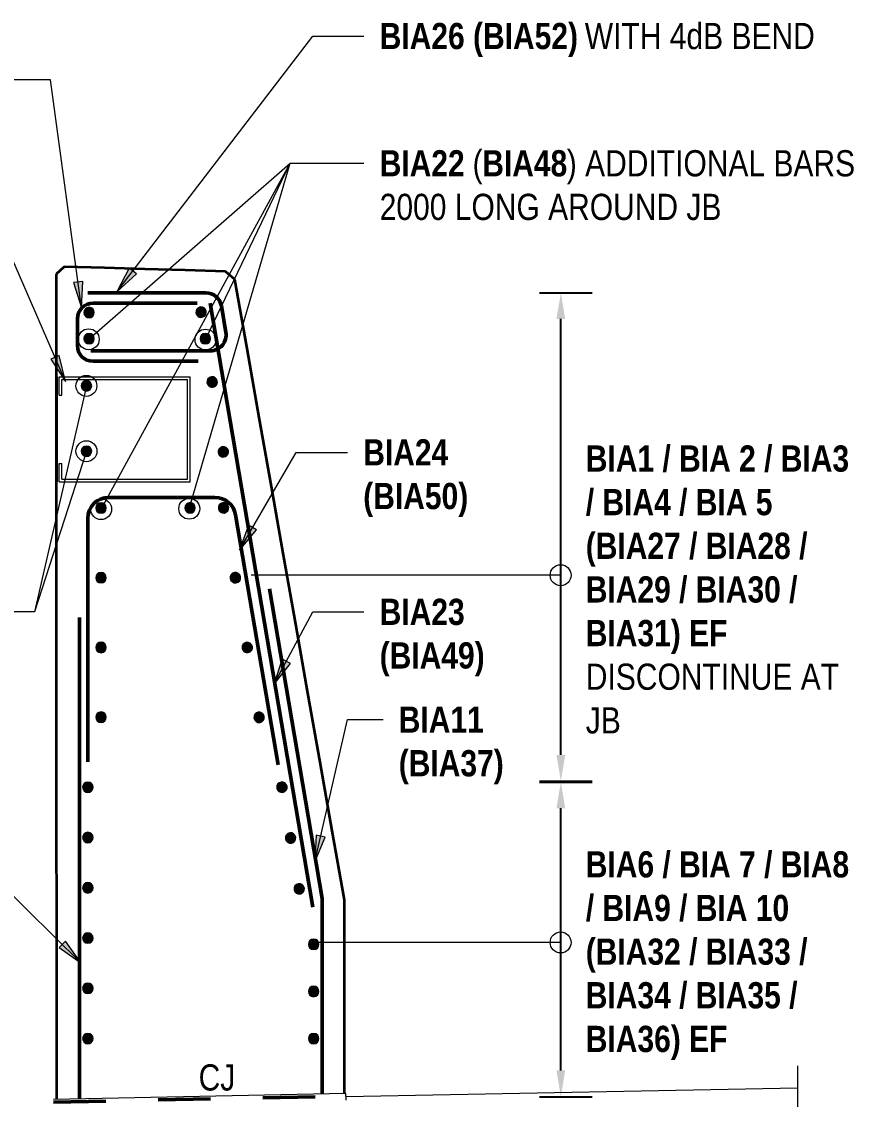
# Model space of a CAD drawing. Header units: metres. Extents: x -1213.9 to -1194, y 2.7 to 24.2.
# Drawn here: x -1206.2 to -1204.592, y 21.603 to 23.661 of the extents above; entities that cross this region are included whole.
import ezdxf

# ---------------------------------------------------------------- set-up
doc = ezdxf.new("R2010")
doc.units = ezdxf.units.M
doc.linetypes.add('JacobsDash', pattern=[0.0045, 0.003, -0.0015])
doc.layers.get('Defpoints').update_dxf_attribs({"color": 41})
for name, color, linetype, lineweight in [('A-ANNO-DIMS', 7, 'Continuous', 9), ('A-DETL', 7, 'Continuous', 13), ('A-DETL-GENF', 7, 'Continuous', 9), ('A-FLOR', 7, 'Continuous', 50), ('G-ANNO-TEXT', 7, 'Continuous', 9)]:
    doc.layers.add(name, color=color, linetype=linetype, lineweight=lineweight)
doc.styles.add('Arial Narrow', font='ARIALN.TTF', dxfattribs={"height": 0.05})
doc.styles.add('Arial Narrow_B', font='ARIALNB.TTF', dxfattribs={"height": 0.05})
doc.dimstyles.new('Dimension_Standard_T_REO_1', dxfattribs={"dimscale": 0.3048, "dimtxt": 0.051172, "dimasz": 0.164042, "dimexe": 0.19685, "dimexo": 0.0625, "dimgap": 0.065617, "dimtad": 1, "dimdec": 0, "dimlfac": 1000, "dimzin": 0, "dimdsep": 46, "dimtxsty": 'Arial Narrow', "dimsah": 1, "dimcen": 0.09, "dimaunit": 1, "dimadec": 4, "dimazin": 0, "dimtfac": 1, "dimtdec": 4, "dimtix": 1, "dimtmove": 0, "dimatfit": 3, "dimfxl": 0.19685, "dimfxlon": 1, "dimtvp": 1, "dimtolj": 1, "dimtzin": 0, "dimlwd": 25, "dimlwe": 25, "dimarcsym": 2})

# ---------------------------------------------------------------- blocks, each defined once
blk = doc.blocks.new('CS_DET_Rebar Tagging1 - Scale 20-7788397-DRG-2873185 - SECTION 2')
at = {"layer": 'A-DETL-GENF', "lineweight": 13}
blk.add_line((-1210.4615, 22.6039), (-1211.0525, 22.6039), dxfattribs=at)
blk.add_circle((-1210.4615, 22.6039), 0.02, dxfattribs=at)
blk = doc.blocks.new('CS_DET_Rebar Tagging1 - Scale 20-7787746-DRG-2873185 - SECTION 2')
at = {"layer": 'A-DETL-GENF', "lineweight": 13}
blk.add_line((-1210.4615, 21.9026), (-1210.9238, 21.9026), dxfattribs=at)
blk.add_circle((-1210.4615, 21.9026), 0.02, dxfattribs=at)
blk = doc.blocks.new('Repeating Detail - Reo Dot_Scale 20_Section-1695671-DRG-2873185 - SECTION 2')
at = {"layer": 'A-DETL-GENF'}
for points in [[(-1211.1489, 23.0963), (-1211.1463, 23.0964), (-1211.1438, 23.0972), (-1211.1416, 23.0985), (-1211.1397, 23.1005), (-1211.1385, 23.1027), (-1211.1379, 23.1052), (-1211.138, 23.1079), (-1211.1387, 23.1104), (-1211.1401, 23.1126), (-1211.142, 23.1144), (-1211.1443, 23.1156), (-1211.1468, 23.1162), (-1211.1494, 23.1162), (-1211.1519, 23.1154), (-1211.1542, 23.1141), (-1211.156, 23.1122), (-1211.1572, 23.1099), (-1211.1578, 23.1073), (-1211.1577, 23.1047), (-1211.157, 23.1022), (-1211.1556, 23.1), (-1211.1537, 23.0982), (-1211.1515, 23.097)], [(-1211.1278, 22.963), (-1211.1252, 22.9631), (-1211.1227, 22.9638), (-1211.1205, 22.9652), (-1211.1187, 22.9671), (-1211.1174, 22.9694), (-1211.1168, 22.9719), (-1211.1169, 22.9745), (-1211.1176, 22.977), (-1211.119, 22.9792), (-1211.1209, 22.981), (-1211.1232, 22.9823), (-1211.1257, 22.9829), (-1211.1283, 22.9828), (-1211.1308, 22.9821), (-1211.133, 22.9807), (-1211.1348, 22.9788), (-1211.1361, 22.9765), (-1211.1367, 22.974), (-1211.1366, 22.9714), (-1211.1359, 22.9689), (-1211.1345, 22.9667), (-1211.1326, 22.9649), (-1211.1303, 22.9636)], [(-1211.1067, 22.8297), (-1211.1041, 22.8297), (-1211.1016, 22.8305), (-1211.0993, 22.8318), (-1211.0975, 22.8337), (-1211.0963, 22.836), (-1211.0957, 22.8386), (-1211.0958, 22.8412), (-1211.0965, 22.8437), (-1211.0979, 22.8459), (-1211.0998, 22.8477), (-1211.102, 22.849), (-1211.1046, 22.8496), (-1211.1072, 22.8495), (-1211.1097, 22.8488), (-1211.1119, 22.8474), (-1211.1137, 22.8455), (-1211.115, 22.8432), (-1211.1156, 22.8407), (-1211.1155, 22.8381), (-1211.1148, 22.8355), (-1211.1134, 22.8333), (-1211.1115, 22.8315), (-1211.1092, 22.8303)]]:
    blk.add_hatch(color=256, dxfattribs=at).paths.add_polyline_path(points)
for centre, start, end in [((-1211.1479, 23.1063), 9, 189), ((-1211.1479, 23.1063), 189, 9), ((-1211.1268, 22.973), 9, 189), ((-1211.1268, 22.973), 189, 9), ((-1211.1056, 22.8396), 9, 189), ((-1211.1056, 22.8396), 189, 9)]:
    blk.add_arc(centre, 0.01, start, end, dxfattribs=at)
blk = doc.blocks.new('B_Det_Reinf_Bar Section_2D - Reo Dot_Scale 20_Section-1695671-DRG-2873185 - SECTION 2')
at = {"layer": 'A-DETL-GENF'}
blk.add_hatch(color=256, dxfattribs=at).paths.add_polyline_path([(-1211.3618, 23.0456), (-1211.3592, 23.046), (-1211.3568, 23.047), (-1211.3547, 23.0485), (-1211.3531, 23.0506), (-1211.3521, 23.053), (-1211.3518, 23.0556), (-1211.3521, 23.0582), (-1211.3531, 23.0606), (-1211.3547, 23.0627), (-1211.3568, 23.0643), (-1211.3592, 23.0653), (-1211.3618, 23.0656), (-1211.3644, 23.0653), (-1211.3668, 23.0643), (-1211.3688, 23.0627), (-1211.3704, 23.0606), (-1211.3714, 23.0582), (-1211.3718, 23.0556), (-1211.3714, 23.053), (-1211.3702, 23.0504), (-1211.3688, 23.0485), (-1211.3668, 23.047), (-1211.3644, 23.046)])
for start, end in [(0, 180), (180, 0)]:
    blk.add_arc((-1211.3618, 23.0556), 0.01, start, end, dxfattribs=at)
blk = doc.blocks.new('Repeating Detail - Reo Dot_Scale 20_Section-V10-DRG-2873185 - SECTION 2')
at = {"layer": 'A-DETL-GENF'}
for points in [[(-1211.339, 22.7223), (-1211.3364, 22.7227), (-1211.334, 22.7237), (-1211.3319, 22.7252), (-1211.3304, 22.7273), (-1211.3294, 22.7297), (-1211.329, 22.7323), (-1211.3294, 22.7349), (-1211.3304, 22.7373), (-1211.3319, 22.7394), (-1211.334, 22.741), (-1211.3364, 22.742), (-1211.339, 22.7423), (-1211.3416, 22.742), (-1211.344, 22.741), (-1211.3461, 22.7394), (-1211.3477, 22.7373), (-1211.3487, 22.7349), (-1211.349, 22.7323), (-1211.3487, 22.7297), (-1211.3477, 22.7273), (-1211.3461, 22.7252), (-1211.344, 22.7237), (-1211.3416, 22.7227)], [(-1211.339, 22.5891), (-1211.3364, 22.5895), (-1211.334, 22.5905), (-1211.3319, 22.5921), (-1211.3304, 22.5941), (-1211.3294, 22.5965), (-1211.329, 22.5991), (-1211.3294, 22.6017), (-1211.3304, 22.6041), (-1211.3319, 22.6062), (-1211.334, 22.6078), (-1211.3364, 22.6088), (-1211.339, 22.6091), (-1211.3416, 22.6088), (-1211.344, 22.6078), (-1211.3461, 22.6062), (-1211.3477, 22.6041), (-1211.3487, 22.6017), (-1211.349, 22.5991), (-1211.3487, 22.5965), (-1211.3477, 22.5941), (-1211.3461, 22.5921), (-1211.344, 22.5905), (-1211.3416, 22.5895)], [(-1211.339, 22.4559), (-1211.3364, 22.4563), (-1211.334, 22.4573), (-1211.3319, 22.4589), (-1211.3304, 22.4609), (-1211.3294, 22.4634), (-1211.329, 22.4659), (-1211.3294, 22.4685), (-1211.3304, 22.4709), (-1211.3319, 22.473), (-1211.334, 22.4746), (-1211.3364, 22.4756), (-1211.339, 22.4759), (-1211.3416, 22.4756), (-1211.344, 22.4746), (-1211.3461, 22.473), (-1211.3477, 22.4709), (-1211.3487, 22.4685), (-1211.349, 22.4659), (-1211.3487, 22.4634), (-1211.3477, 22.4609), (-1211.3461, 22.4589), (-1211.344, 22.4573), (-1211.3416, 22.4563)], [(-1211.339, 22.3228), (-1211.3364, 22.3231), (-1211.334, 22.3241), (-1211.3319, 22.3257), (-1211.3304, 22.3278), (-1211.3294, 22.3302), (-1211.329, 22.3328), (-1211.3294, 22.3353), (-1211.3304, 22.3378), (-1211.3319, 22.3398), (-1211.334, 22.3414), (-1211.3364, 22.3424), (-1211.339, 22.3428), (-1211.3416, 22.3424), (-1211.344, 22.3414), (-1211.3461, 22.3398), (-1211.3477, 22.3378), (-1211.3487, 22.3353), (-1211.349, 22.3328), (-1211.3487, 22.3302), (-1211.3477, 22.3278), (-1211.3461, 22.3257), (-1211.344, 22.3241), (-1211.3416, 22.3231)]]:
    blk.add_hatch(color=256, dxfattribs=at).paths.add_polyline_path(points)
for centre, start, end in [((-1211.339, 22.7323), 0, 180), ((-1211.339, 22.7323), 180, 0), ((-1211.339, 22.5991), 0, 180), ((-1211.339, 22.5991), 180, 0), ((-1211.339, 22.4659), 0, 180), ((-1211.339, 22.4659), 180, 0), ((-1211.339, 22.3328), 0, 180), ((-1211.339, 22.3328), 180, 0)]:
    blk.add_arc(centre, 0.01, start, end, dxfattribs=at)
blk = doc.blocks.new('Repeating Detail - Reo Dot_Scale 20_Section-V11-DRG-2873185 - SECTION 2')
at = {"layer": 'A-DETL-GENF'}
for points in [[(-1211.3641, 22.189), (-1211.3615, 22.1893), (-1211.3591, 22.1903), (-1211.357, 22.1919), (-1211.3554, 22.194), (-1211.3544, 22.1964), (-1211.3541, 22.199), (-1211.3544, 22.2015), (-1211.3554, 22.204), (-1211.357, 22.206), (-1211.3591, 22.2076), (-1211.3615, 22.2086), (-1211.3641, 22.209), (-1211.3667, 22.2086), (-1211.3691, 22.2076), (-1211.3711, 22.206), (-1211.3727, 22.204), (-1211.3737, 22.2015), (-1211.3741, 22.199), (-1211.3737, 22.1964), (-1211.3727, 22.194), (-1211.3711, 22.1919), (-1211.3691, 22.1903), (-1211.3667, 22.1893)], [(-1211.3641, 22.093), (-1211.3615, 22.0933), (-1211.3591, 22.0943), (-1211.357, 22.0959), (-1211.3554, 22.098), (-1211.3544, 22.1004), (-1211.3541, 22.103), (-1211.3544, 22.1055), (-1211.3554, 22.108), (-1211.357, 22.11), (-1211.3591, 22.1116), (-1211.3615, 22.1126), (-1211.3641, 22.113), (-1211.3667, 22.1126), (-1211.3691, 22.1116), (-1211.3711, 22.11), (-1211.3727, 22.108), (-1211.3737, 22.1055), (-1211.3741, 22.103), (-1211.3737, 22.1004), (-1211.3727, 22.098), (-1211.3711, 22.0959), (-1211.3691, 22.0943), (-1211.3667, 22.0933)], [(-1211.3641, 21.997), (-1211.3615, 21.9973), (-1211.3591, 21.9983), (-1211.357, 21.9999), (-1211.3554, 22.002), (-1211.3544, 22.0044), (-1211.3541, 22.007), (-1211.3544, 22.0095), (-1211.3554, 22.012), (-1211.357, 22.014), (-1211.3591, 22.0156), (-1211.3615, 22.0166), (-1211.3641, 22.017), (-1211.3667, 22.0166), (-1211.3691, 22.0156), (-1211.3711, 22.014), (-1211.3727, 22.012), (-1211.3737, 22.0095), (-1211.3741, 22.007), (-1211.3737, 22.0044), (-1211.3727, 22.002), (-1211.3711, 21.9999), (-1211.3691, 21.9983), (-1211.3667, 21.9973)], [(-1211.3641, 21.901), (-1211.3615, 21.9013), (-1211.3591, 21.9023), (-1211.357, 21.9039), (-1211.3554, 21.906), (-1211.3544, 21.9084), (-1211.3541, 21.911), (-1211.3544, 21.9135), (-1211.3554, 21.916), (-1211.357, 21.918), (-1211.3591, 21.9196), (-1211.3615, 21.9206), (-1211.3641, 21.921), (-1211.3667, 21.9206), (-1211.3691, 21.9196), (-1211.3711, 21.918), (-1211.3727, 21.916), (-1211.3737, 21.9135), (-1211.3741, 21.911), (-1211.3737, 21.9084), (-1211.3727, 21.906), (-1211.3711, 21.9039), (-1211.3691, 21.9023), (-1211.3667, 21.9013)], [(-1211.3641, 21.805), (-1211.3615, 21.8053), (-1211.3591, 21.8063), (-1211.357, 21.8079), (-1211.3554, 21.81), (-1211.3544, 21.8124), (-1211.3541, 21.815), (-1211.3544, 21.8175), (-1211.3554, 21.82), (-1211.357, 21.822), (-1211.3591, 21.8236), (-1211.3615, 21.8246), (-1211.3641, 21.825), (-1211.3667, 21.8246), (-1211.3691, 21.8236), (-1211.3711, 21.822), (-1211.3727, 21.82), (-1211.3737, 21.8175), (-1211.3741, 21.815), (-1211.3737, 21.8124), (-1211.3727, 21.81), (-1211.3711, 21.8079), (-1211.3691, 21.8063), (-1211.3667, 21.8053)], [(-1211.3641, 21.709), (-1211.3615, 21.7093), (-1211.3591, 21.7103), (-1211.357, 21.7119), (-1211.3554, 21.714), (-1211.3544, 21.7164), (-1211.3541, 21.719), (-1211.3544, 21.7215), (-1211.3554, 21.724), (-1211.357, 21.726), (-1211.3591, 21.7276), (-1211.3615, 21.7286), (-1211.3641, 21.729), (-1211.3667, 21.7286), (-1211.3691, 21.7276), (-1211.3711, 21.726), (-1211.3727, 21.724), (-1211.3737, 21.7215), (-1211.3741, 21.719), (-1211.3737, 21.7164), (-1211.3727, 21.714), (-1211.3711, 21.7119), (-1211.3691, 21.7103), (-1211.3667, 21.7093)]]:
    blk.add_hatch(color=256, dxfattribs=at).paths.add_polyline_path(points)
for centre, start, end in [((-1211.3641, 22.199), 0, 180), ((-1211.3641, 22.199), 180, 0), ((-1211.3641, 22.103), 0, 180), ((-1211.3641, 22.103), 180, 0), ((-1211.3641, 22.007), 0, 180), ((-1211.3641, 22.007), 180, 0), ((-1211.3641, 21.911), 0, 180), ((-1211.3641, 21.911), 180, 0), ((-1211.3641, 21.815), 0, 180), ((-1211.3641, 21.815), 180, 0), ((-1211.3641, 21.719), 0, 180), ((-1211.3641, 21.719), 180, 0)]:
    blk.add_arc(centre, 0.01, start, end, dxfattribs=at)
blk = doc.blocks.new('Repeating Detail - Reo Dot_Scale 20_Section-V12-DRG-2873185 - SECTION 2')
at = {"layer": 'A-DETL-GENF'}
for points in [[(-1211.106, 22.7225), (-1211.1034, 22.7226), (-1211.1009, 22.7234), (-1211.0987, 22.7248), (-1211.0969, 22.7267), (-1211.0957, 22.729), (-1211.0951, 22.7315), (-1211.0952, 22.7341), (-1211.096, 22.7366), (-1211.0974, 22.7388), (-1211.0993, 22.7406), (-1211.1016, 22.7418), (-1211.1042, 22.7424), (-1211.1068, 22.7423), (-1211.1093, 22.7415), (-1211.1115, 22.7402), (-1211.1132, 22.7382), (-1211.1145, 22.7359), (-1211.115, 22.7334), (-1211.115, 22.7308), (-1211.1142, 22.7283), (-1211.1128, 22.7261), (-1211.1109, 22.7243), (-1211.1086, 22.7231)], [(-1211.0834, 22.5892), (-1211.0808, 22.5893), (-1211.0783, 22.5901), (-1211.0761, 22.5915), (-1211.0743, 22.5934), (-1211.0731, 22.5957), (-1211.0725, 22.5982), (-1211.0726, 22.6009), (-1211.0734, 22.6033), (-1211.0747, 22.6056), (-1211.0767, 22.6073), (-1211.079, 22.6086), (-1211.0815, 22.6091), (-1211.0841, 22.609), (-1211.0866, 22.6083), (-1211.0888, 22.6069), (-1211.0906, 22.605), (-1211.0918, 22.6027), (-1211.0924, 22.6001), (-1211.0923, 22.5975), (-1211.0915, 22.595), (-1211.0901, 22.5928), (-1211.0882, 22.591), (-1211.0859, 22.5898)], [(-1211.0607, 22.4559), (-1211.0581, 22.456), (-1211.0556, 22.4568), (-1211.0534, 22.4582), (-1211.0516, 22.4601), (-1211.0504, 22.4624), (-1211.0498, 22.465), (-1211.0499, 22.4676), (-1211.0507, 22.4701), (-1211.0521, 22.4723), (-1211.054, 22.474), (-1211.0563, 22.4753), (-1211.0589, 22.4758), (-1211.0615, 22.4758), (-1211.064, 22.475), (-1211.0662, 22.4736), (-1211.0679, 22.4717), (-1211.0692, 22.4694), (-1211.0697, 22.4668), (-1211.0697, 22.4642), (-1211.0689, 22.4617), (-1211.067, 22.4591), (-1211.0656, 22.4577), (-1211.0633, 22.4565)], [(-1211.0381, 22.3227), (-1211.0355, 22.3228), (-1211.033, 22.3235), (-1211.0308, 22.3249), (-1211.029, 22.3268), (-1211.0278, 22.3291), (-1211.0272, 22.3317), (-1211.0273, 22.3343), (-1211.0281, 22.3368), (-1211.0294, 22.339), (-1211.0314, 22.3408), (-1211.0337, 22.342), (-1211.0362, 22.3426), (-1211.0388, 22.3425), (-1211.0413, 22.3417), (-1211.0435, 22.3403), (-1211.0453, 22.3384), (-1211.0465, 22.3361), (-1211.0471, 22.3335), (-1211.047, 22.3309), (-1211.0462, 22.3284), (-1211.0448, 22.3262), (-1211.0429, 22.3245), (-1211.0406, 22.3232)]]:
    blk.add_hatch(color=256, dxfattribs=at).paths.add_polyline_path(points)
for centre, start, end in [((-1211.1051, 22.7325), 9.6442, 189.6442), ((-1211.1051, 22.7325), 189.6442, 9.6442), ((-1211.0824, 22.5992), 9.6442, 189.6442), ((-1211.0824, 22.5992), 189.6442, 9.6442), ((-1211.0598, 22.4659), 9.6442, 189.6442), ((-1211.0598, 22.4659), 189.6442, 9.6442), ((-1211.0371, 22.3326), 9.6442, 189.6442), ((-1211.0371, 22.3326), 189.6442, 9.6442)]:
    blk.add_arc(centre, 0.01, start, end, dxfattribs=at)
blk = doc.blocks.new('Repeating Detail - Reo Dot_Scale 20_Section-V13-DRG-2873185 - SECTION 2')
at = {"layer": 'A-DETL-GENF'}
for points in [[(-1210.9945, 22.1891), (-1210.9919, 22.1892), (-1210.9894, 22.19), (-1210.9872, 22.1914), (-1210.9854, 22.1933), (-1210.9842, 22.1956), (-1210.9836, 22.1982), (-1210.9837, 22.2008), (-1210.9845, 22.2033), (-1210.9859, 22.2055), (-1210.9878, 22.2073), (-1210.9901, 22.2085), (-1210.9926, 22.2091), (-1210.9952, 22.209), (-1210.9977, 22.2082), (-1210.9999, 22.2068), (-1211.0017, 22.2049), (-1211.0029, 22.2026), (-1211.0035, 22.2), (-1211.0034, 22.1974), (-1211.0027, 22.1949), (-1211.0013, 22.1927), (-1210.9994, 22.1909), (-1210.997, 22.1897)], [(-1210.978, 22.092), (-1210.9753, 22.0922), (-1210.9729, 22.0929), (-1210.9707, 22.0943), (-1210.9689, 22.0962), (-1210.9677, 22.0985), (-1210.9671, 22.1011), (-1210.9672, 22.1037), (-1210.968, 22.1062), (-1210.9694, 22.1084), (-1210.9713, 22.1101), (-1210.9736, 22.1114), (-1210.9761, 22.1119), (-1210.9787, 22.1118), (-1210.9812, 22.1111), (-1210.9834, 22.1097), (-1210.9852, 22.1078), (-1210.9864, 22.1055), (-1210.987, 22.1029), (-1210.9869, 22.1003), (-1210.9862, 22.0978), (-1210.9848, 22.0956), (-1210.9829, 22.0938), (-1210.9805, 22.0926)], [(-1210.9615, 21.9949), (-1210.9589, 21.995), (-1210.9564, 21.9958), (-1210.9542, 21.9972), (-1210.9524, 21.9991), (-1210.9512, 22.0014), (-1210.9506, 22.0039), (-1210.9507, 22.0066), (-1210.9515, 22.0091), (-1210.9529, 22.0113), (-1210.9548, 22.013), (-1210.9571, 22.0143), (-1210.9596, 22.0148), (-1210.9622, 22.0147), (-1210.9647, 22.014), (-1210.9669, 22.0126), (-1210.9687, 22.0107), (-1210.9699, 22.0084), (-1210.9705, 22.0058), (-1210.9704, 22.0032), (-1210.9697, 22.0007), (-1210.9683, 21.9985), (-1210.9663, 21.9967), (-1210.964, 21.9955)]]:
    blk.add_hatch(color=256, dxfattribs=at).paths.add_polyline_path(points)
for centre, start, end in [((-1210.9936, 22.1991), 9.6442, 189.6442), ((-1210.9936, 22.1991), 189.6442, 9.6442), ((-1210.9771, 22.102), 9.6442, 189.6442), ((-1210.9771, 22.102), 189.6442, 9.6442), ((-1210.9606, 22.0049), 9.6442, 189.6442), ((-1210.9606, 22.0049), 189.6442, 9.6442)]:
    blk.add_arc(centre, 0.01, start, end, dxfattribs=at)
blk = doc.blocks.new('Repeating Detail - Reo Dot_Scale 20_Section-V14-DRG-2873185 - SECTION 2')
at = {"layer": 'A-DETL-GENF'}
for points in [[(-1210.933, 21.889), (-1210.9304, 21.8893), (-1210.928, 21.8903), (-1210.9259, 21.8919), (-1210.9243, 21.894), (-1210.9233, 21.8964), (-1210.923, 21.899), (-1210.9233, 21.9015), (-1210.9243, 21.904), (-1210.9259, 21.906), (-1210.928, 21.9076), (-1210.9304, 21.9086), (-1210.933, 21.909), (-1210.9356, 21.9086), (-1210.938, 21.9076), (-1210.94, 21.906), (-1210.9416, 21.904), (-1210.9426, 21.9015), (-1210.943, 21.899), (-1210.9426, 21.8964), (-1210.9416, 21.894), (-1210.94, 21.8919), (-1210.938, 21.8903), (-1210.9356, 21.8893)], [(-1210.933, 21.799), (-1210.9304, 21.7993), (-1210.928, 21.8003), (-1210.9259, 21.8019), (-1210.9243, 21.804), (-1210.9233, 21.8064), (-1210.923, 21.809), (-1210.9233, 21.8115), (-1210.9243, 21.814), (-1210.9259, 21.816), (-1210.928, 21.8176), (-1210.9304, 21.8186), (-1210.933, 21.819), (-1210.9356, 21.8186), (-1210.938, 21.8176), (-1210.94, 21.816), (-1210.9416, 21.814), (-1210.9426, 21.8115), (-1210.943, 21.809), (-1210.9426, 21.8064), (-1210.9416, 21.804), (-1210.94, 21.8019), (-1210.938, 21.8003), (-1210.9356, 21.7993)], [(-1210.933, 21.709), (-1210.9304, 21.7093), (-1210.928, 21.7103), (-1210.9259, 21.7119), (-1210.9243, 21.714), (-1210.9233, 21.7164), (-1210.923, 21.719), (-1210.9233, 21.7215), (-1210.9243, 21.724), (-1210.9259, 21.726), (-1210.928, 21.7276), (-1210.9304, 21.7286), (-1210.933, 21.729), (-1210.9356, 21.7286), (-1210.938, 21.7276), (-1210.94, 21.726), (-1210.9416, 21.724), (-1210.9426, 21.7215), (-1210.943, 21.719), (-1210.9426, 21.7164), (-1210.9416, 21.714), (-1210.94, 21.7119), (-1210.938, 21.7103), (-1210.9356, 21.7093)]]:
    blk.add_hatch(color=256, dxfattribs=at).paths.add_polyline_path(points)
for centre, start, end in [((-1210.933, 21.899), 0, 180), ((-1210.933, 21.899), 180, 0), ((-1210.933, 21.809), 0, 180), ((-1210.933, 21.809), 180, 0), ((-1210.933, 21.719), 0, 180), ((-1210.933, 21.719), 180, 0)]:
    blk.add_arc(centre, 0.01, start, end, dxfattribs=at)
blk = doc.blocks.new('CS_DET_BreakLine_ViewScale - CS_Std BreakLine-8623496-DRG-2873185 - SECTION 2')
at = {"layer": 'A-DETL-GENF'}
for p, q in [((-1210.0095, 21.6672), (-1210.0095, 21.4922)), ((-1210.0095, 21.4922), (-1209.9695, 21.4822)), ((-1209.9695, 21.4822), (-1210.0495, 21.4622)), ((-1210.0495, 21.4622), (-1210.0095, 21.4522)), ((-1210.0095, 21.4522), (-1210.0095, 21.2772))]:
    blk.add_line(p, q, dxfattribs=at)
blk = doc.blocks.new('DIMBLOCK3-DRG-2873185 - SECTION 2')
at = {"layer": 'A-ANNO-DIMS', "color": 0, "lineweight": 25, "transparency": 16777216}
for p, q in [((-1205.211, 23.1433), (-1205.11, 23.1433)), ((-1205.17, 22.2606), (-1205.17, 23.0933)), ((-1205.211, 22.2106), (-1205.11, 22.2106))]:
    blk.add_line(p, q, dxfattribs=at)
at = {"layer": 'A-ANNO-DIMS', "color": 0, "transparency": 16777216}
for points in [[(-1205.1784, 23.0933), (-1205.1617, 23.0933), (-1205.17, 23.1433)], [(-1205.1784, 22.2606), (-1205.1617, 22.2606), (-1205.17, 22.2106)]]:
    blk.add_solid(points, dxfattribs=at)
at = {"layer": 'Defpoints', "color": 0, "transparency": 16777216}
for p in [(-1205.23, 23.1433), (-1205.17, 23.1433), (-1205.23, 22.2106)]:
    blk.add_point(p, dxfattribs=at)
at = {"layer": 'A-ANNO-DIMS', "color": 0, "lineweight": 25, "transparency": 16777216, "insert": (-1205.2197, 22.677), "char_height": 0.05, "attachment_point": 5, "rotation": 90, "style": 'Arial Narrow'}
blk.add_mtext('\\A1;\u200c', dxfattribs=at)
blk = doc.blocks.new('DIMBLOCK4-DRG-2873185 - SECTION 2')
at = {"layer": 'A-ANNO-DIMS', "color": 0, "lineweight": 25, "transparency": 16777216}
for p, q in [((-1205.211, 22.209), (-1205.11, 22.209)), ((-1205.17, 21.6581), (-1205.17, 22.159)), ((-1205.211, 21.6081), (-1205.11, 21.6081))]:
    blk.add_line(p, q, dxfattribs=at)
at = {"layer": 'A-ANNO-DIMS', "color": 0, "transparency": 16777216}
for points in [[(-1205.1784, 22.159), (-1205.1617, 22.159), (-1205.17, 22.209)], [(-1205.1784, 21.6581), (-1205.1617, 21.6581), (-1205.17, 21.6081)]]:
    blk.add_solid(points, dxfattribs=at)
at = {"layer": 'Defpoints', "color": 0, "transparency": 16777216}
for p in [(-1205.23, 22.209), (-1205.17, 22.209), (-1205.23, 21.6081)]:
    blk.add_point(p, dxfattribs=at)
at = {"layer": 'A-ANNO-DIMS', "color": 0, "lineweight": 25, "transparency": 16777216, "insert": (-1205.2197, 21.9085), "char_height": 0.05, "attachment_point": 5, "rotation": 90, "style": 'Arial Narrow'}
blk.add_mtext('\\A1;\u200c', dxfattribs=at)

msp = doc.modelspace()

# ---------------------------------------------------------------- hatches: boundary and pattern name
at = {"layer": 'G-ANNO-TEXT'}
for points in [[(-1206.0177, 23.1453), (-1205.9803, 23.1796), (-1205.9943, 23.1903)], [(-1206.085, 23.1144), (-1206.083, 23.1651), (-1206.1005, 23.1627)], [(-1206.116, 22.974), (-1206.1278, 23.0234), (-1206.144, 23.0163)], [(-1205.7838, 22.6519), (-1205.751, 22.6907), (-1205.7663, 22.6995)], [(-1205.7177, 22.3953), (-1205.6863, 22.4353), (-1205.7019, 22.4436)], [(-1205.6395, 22.0566), (-1205.6197, 22.1034), (-1205.6369, 22.1074)], [(-1206.0863, 21.8639), (-1206.1158, 21.9052), (-1206.1281, 21.8927)]]:
    msp.add_hatch(color=256, dxfattribs=at).paths.add_polyline_path(points)

# ---------------------------------------------------------------- linework, layer by layer
at = {"layer": 'A-DETL', "lineweight": 50}
for p, q in [((-1206.0731, 23.1433), (-1205.8478, 23.1433)), ((-1206.0631, 23.1233), (-1205.8647, 23.1233)), ((-1205.8394, 23.1233), (-1205.6433, 21.9698)), ((-1205.8182, 23.1183), (-1205.8096, 23.0675)), ((-1206.0931, 23.0425), (-1206.0931, 23.0933)), ((-1206.0677, 23.0325), (-1205.8392, 23.0325)), ((-1206.0631, 23.0125), (-1205.8628, 23.0125)), ((-1206.0331, 22.7525), (-1205.8304, 22.7525)), ((-1206.0731, 22.7125), (-1206.0731, 22.2475)), ((-1205.791, 22.7192), (-1205.7099, 22.2419)), ((-1205.7264, 22.5778), (-1205.6259, 21.9865)), ((-1206.0888, 21.6038), (-1206.0888, 22.5233)), ((-1205.6259, 21.6131), (-1205.6259, 21.9865))]:
    msp.add_line(p, q, dxfattribs=at)
at = {"layer": 'A-DETL', "lineweight": 9}
for p, q in [((-1206.1341, 22.7825), (-1206.1341, 22.9825)), ((-1206.1311, 22.9825), (-1206.1341, 22.9825)), ((-1206.1311, 22.7825), (-1206.1311, 22.9825)), ((-1206.1281, 22.9825), (-1205.8779, 22.9825)), ((-1206.1281, 22.9475), (-1206.1281, 22.9825)), ((-1206.1231, 22.9775), (-1205.8829, 22.9775)), ((-1206.1231, 22.9475), (-1206.1231, 22.9775)), ((-1205.8829, 22.7875), (-1205.8829, 22.9775)), ((-1205.8779, 22.7825), (-1205.8779, 22.9825)), ((-1206.1281, 22.9475), (-1206.1231, 22.9475)), ((-1206.1281, 22.7825), (-1206.1281, 22.8175)), ((-1206.1281, 22.8175), (-1206.1231, 22.8175)), ((-1206.1231, 22.7875), (-1206.1231, 22.8175)), ((-1206.1231, 22.7875), (-1205.8829, 22.7875)), ((-1206.1341, 22.7825), (-1206.1311, 22.7825)), ((-1206.1281, 22.7825), (-1205.8779, 22.7825))]:
    msp.add_line(p, q, dxfattribs=at)
at = {"layer": 'A-DETL', "color": 143, "linetype": 'JacobsDash', "true_color": 0x78aac8}
msp.add_line((-1206.019, 22.7875), (-1205.9047, 22.7875), dxfattribs=at)
at = {"layer": 'A-DETL', "color": 7, "lineweight": 9, "true_color": 0xffffff}
for p, q in [((-1205.5803, 21.614), (-1206.1389, 21.6027)), ((-1205.58, 21.6016), (-1205.5803, 21.614))]:
    msp.add_line(p, q, dxfattribs=at)
at = {"layer": 'A-DETL', "linetype": 'JacobsDash', "lineweight": 50}
msp.add_line((-1206.1389, 21.5977), (-1205.5803, 21.609), dxfattribs=at)
at = {"layer": 'A-DETL', "lineweight": 50}
for centre, radius, start, end in [((-1205.8478, 23.1133), 0.03, 9.6442, 90), ((-1206.0631, 23.0933), 0.03, 90, 180), ((-1205.8392, 23.0625), 0.03, 270, 9.6442), ((-1206.0631, 23.0425), 0.03, 180, 270), ((-1206.0331, 22.7125), 0.04, 90, 180), ((-1205.8304, 22.7125), 0.04, 9.6442, 90)]:
    msp.add_arc(centre, radius, start, end, dxfattribs=at)
at = {"layer": 'A-FLOR', "lineweight": 35}
for p, q in [((-1206.1183, 23.1931), (-1206.1333, 23.1786)), ((-1206.1333, 23.1786), (-1206.1333, 23.1786)), ((-1206.1183, 23.1931), (-1206.1183, 23.1931)), ((-1205.7922, 23.1685), (-1205.8102, 23.184)), ((-1205.8102, 23.184), (-1205.8102, 23.184)), ((-1205.7922, 23.1685), (-1205.7922, 23.1685)), ((-1205.5832, 21.9839), (-1205.5832, 21.9839))]:
    msp.add_line(p, q, dxfattribs=at)
at = {"layer": 'A-FLOR', "color": 252, "lineweight": 18, "true_color": 0x888888}
msp.add_line((-1204.7185, 21.6242), (-1205.5802, 21.6078), dxfattribs=at)
at = {"layer": 'A-FLOR', "lineweight": 35, "flags": 128}
for points in [[(-1206.1333, 23.1786), (-1206.1333, 23.0024), (-1206.1333, 22.8262), (-1206.1333, 22.6501), (-1206.1333, 22.4739), (-1206.1333, 22.2978), (-1206.1333, 22.1216), (-1206.1332, 21.9455), (-1206.1332, 21.7693), (-1206.1332, 21.6029)], [(-1205.8102, 23.184), (-1205.8872, 23.1863), (-1205.9643, 23.1886), (-1206.0413, 23.1908), (-1206.1183, 23.1931)], [(-1205.5832, 21.9839), (-1205.6065, 22.1155), (-1205.6297, 22.2472), (-1205.6529, 22.3788), (-1205.6761, 22.5104), (-1205.6993, 22.642), (-1205.7226, 22.7736), (-1205.7458, 22.9053), (-1205.769, 23.0369), (-1205.7922, 23.1685)], [(-1205.5832, 21.614), (-1205.5832, 21.6804), (-1205.5832, 21.7563), (-1205.5832, 21.8321), (-1205.5832, 21.908), (-1205.5832, 21.9839)]]:
    msp.add_lwpolyline(points, dxfattribs=at)
at = {"layer": 'G-ANNO-TEXT'}
for p, q in [((-1206.0177, 23.1453), (-1205.6437, 23.6336)), ((-1205.6437, 23.6336), (-1205.5459, 23.6336)), ((-1206.1442, 23.5502), (-1206.2377, 23.5502)), ((-1206.085, 23.1144), (-1206.1442, 23.5502)), ((-1206.0715, 23.0545), (-1205.6868, 23.3906)), ((-1206.0478, 22.7301), (-1205.6868, 23.3906)), ((-1205.8794, 22.7309), (-1205.6868, 23.3906)), ((-1205.8484, 23.0538), (-1205.6868, 23.3906)), ((-1205.6868, 23.3906), (-1205.5459, 23.3906)), ((-1205.6868, 23.3906), (-1205.5459, 23.3906)), ((-1205.6868, 23.3906), (-1205.5459, 23.3906)), ((-1205.6868, 23.3906), (-1205.5459, 23.3906)), ((-1206.116, 22.974), (-1206.2712, 23.3312)), ((-1205.9943, 23.1903), (-1206.0177, 23.1453)), ((-1206.0177, 23.1453), (-1205.9803, 23.1796)), ((-1205.9803, 23.1796), (-1205.9943, 23.1903)), ((-1206.083, 23.1651), (-1206.1005, 23.1627)), ((-1206.1005, 23.1627), (-1206.085, 23.1144)), ((-1206.085, 23.1144), (-1206.083, 23.1651)), ((-1206.1278, 23.0234), (-1206.144, 23.0163)), ((-1206.144, 23.0163), (-1206.116, 22.974)), ((-1206.116, 22.974), (-1206.1278, 23.0234)), ((-1206.0759, 22.9655), (-1206.1747, 22.534)), ((-1206.0758, 22.8407), (-1206.1747, 22.534)), ((-1205.7838, 22.6519), (-1205.6751, 22.8385)), ((-1205.6751, 22.8385), (-1205.5773, 22.8385)), ((-1205.7663, 22.6995), (-1205.7838, 22.6519)), ((-1205.7838, 22.6519), (-1205.751, 22.6907)), ((-1205.751, 22.6907), (-1205.7663, 22.6995)), ((-1206.1901, 22.534), (-1206.2298, 22.534)), ((-1206.1747, 22.534), (-1206.1901, 22.534)), ((-1206.1747, 22.534), (-1206.1901, 22.534)), ((-1205.7177, 22.3953), (-1205.6437, 22.534)), ((-1205.6437, 22.534), (-1205.5459, 22.534)), ((-1205.7019, 22.4436), (-1205.7177, 22.3953)), ((-1205.6863, 22.4353), (-1205.7019, 22.4436)), ((-1205.7177, 22.3953), (-1205.6863, 22.4353)), ((-1205.6395, 22.0566), (-1205.5774, 22.3282)), ((-1205.5774, 22.3282), (-1205.5095, 22.3282)), ((-1205.6369, 22.1074), (-1205.6395, 22.0566)), ((-1205.6395, 22.0566), (-1205.6197, 22.1034)), ((-1205.6197, 22.1034), (-1205.6369, 22.1074)), ((-1206.0863, 21.8639), (-1206.2416, 22.0164)), ((-1206.1158, 21.9052), (-1206.1281, 21.8927)), ((-1206.0863, 21.8639), (-1206.1158, 21.9052)), ((-1206.1281, 21.8927), (-1206.0863, 21.8639))]:
    msp.add_line(p, q, dxfattribs=at)
for centre in [(-1206.0715, 23.0545), (-1205.8484, 23.0538), (-1206.0759, 22.9655), (-1206.0758, 22.8407), (-1206.0478, 22.7301), (-1205.8794, 22.7309)]:
    msp.add_circle(centre, 0.02, dxfattribs=at)

# ---------------------------------------------------------------- block references
at = {"layer": 'A-DETL-GENF'}
for name, p in [('Repeating Detail - Reo Dot_Scale 20_Section-1695671-DRG-2873185 - SECTION 2', (5.291, 0)), ('B_Det_Reinf_Bar Section_2D - Reo Dot_Scale 20_Section-1695671-DRG-2873185 - SECTION 2', (5.291, 0.05)), ('B_Det_Reinf_Bar Section_2D - Reo Dot_Scale 20_Section-1695671-DRG-2873185 - SECTION 2', (5.291, 0)), ('B_Det_Reinf_Bar Section_2D - Reo Dot_Scale 20_Section-1695671-DRG-2873185 - SECTION 2', (5.513, 0)), ('B_Det_Reinf_Bar Section_2D - Reo Dot_Scale 20_Section-1695671-DRG-2873185 - SECTION 2', (5.286, -0.09)), ('B_Det_Reinf_Bar Section_2D - Reo Dot_Scale 20_Section-1695671-DRG-2873185 - SECTION 2', (5.286, -0.215)), ('Repeating Detail - Reo Dot_Scale 20_Section-V10-DRG-2873185 - SECTION 2', (5.291, 0)), ('B_Det_Reinf_Bar Section_2D - Reo Dot_Scale 20_Section-1695671-DRG-2873185 - SECTION 2', (5.4839, -0.3231)), ('Repeating Detail - Reo Dot_Scale 20_Section-V12-DRG-2873185 - SECTION 2', (5.291, 0)), ('CS_DET_Rebar Tagging1 - Scale 20-7788397-DRG-2873185 - SECTION 2', (5.291, 0)), ('Repeating Detail - Reo Dot_Scale 20_Section-V11-DRG-2873185 - SECTION 2', (5.291, 0)), ('Repeating Detail - Reo Dot_Scale 20_Section-V13-DRG-2873185 - SECTION 2', (5.291, 0)), ('CS_DET_Rebar Tagging1 - Scale 20-7787746-DRG-2873185 - SECTION 2', (5.291, 0)), ('Repeating Detail - Reo Dot_Scale 20_Section-V14-DRG-2873185 - SECTION 2', (5.291, 0)), ('CS_DET_BreakLine_ViewScale - CS_Std BreakLine-8623496-DRG-2873185 - SECTION 2', (5.291, 0))]:
    msp.add_blockref(name, p, dxfattribs=at)

# ---------------------------------------------------------------- texts
at = {"layer": 'G-ANNO-TEXT', "char_height": 0.05, "attachment_point": 1, "bg_fill": 3, "box_fill_scale": 1, "bg_fill_color": 256, "bg_fill_transparency": 0}
for s, insert, style in [('BIA26 (BIA52)', (-1205.5159, 23.6586), 'Arial Narrow_B'), ('BIA22', (-1205.5159, 23.4156), 'Arial Narrow_B'), ('2000 LONG AROUND JB', (-1205.5159, 23.3323), 'Arial Narrow'), ('BIA24 ', (-1205.5473, 22.8635), 'Arial Narrow_B'), ('BIA1 / BIA 2 / BIA3 ', (-1205.1224, 22.8518), 'Arial Narrow_B'), ('(BIA50)', (-1205.5473, 22.7801), 'Arial Narrow_B'), ('/ BIA4 / BIA 5', (-1205.1224, 22.7685), 'Arial Narrow_B'), ('(BIA27 / BIA28 / ', (-1205.1224, 22.6851), 'Arial Narrow_B'), ('BIA29 / BIA30 / ', (-1205.1224, 22.6018), 'Arial Narrow_B'), ('BIA23 ', (-1205.5159, 22.559), 'Arial Narrow_B'), ('BIA31) EF ', (-1205.1224, 22.5184), 'Arial Narrow_B'), ('(BIA49)', (-1205.5159, 22.4757), 'Arial Narrow_B'), ('DISCONTINUE AT ', (-1205.1224, 22.4351), 'Arial Narrow'), ('BIA11 ', (-1205.4795, 22.3532), 'Arial Narrow_B'), ('JB', (-1205.1224, 22.3517), 'Arial Narrow'), ('(BIA37)', (-1205.4795, 22.2699), 'Arial Narrow_B')]:
    msp.add_mtext(s, dxfattribs=dict(at, insert=insert, style=style))
at = {"layer": 'G-ANNO-TEXT', "char_height": 0.05, "attachment_point": 1, "style": 'Arial Narrow_B', "bg_fill": 3, "box_fill_scale": 1, "bg_fill_color": 256, "bg_fill_true_color": 13158600, "bg_fill_transparency": 0}
for s, insert in [('BIA6 / BIA 7 / BIA8 ', (-1205.1224, 22.0768)), ('/ BIA9 / BIA 10', (-1205.1224, 21.9935)), ('(BIA32 / BIA33 / ', (-1205.1224, 21.9101)), ('BIA34 / BIA35 / ', (-1205.1224, 21.8268)), ('BIA36) EF', (-1205.1224, 21.7434))]:
    msp.add_mtext(s, dxfattribs=dict(at, insert=insert))

# ---------------------------------------------------------------- next in the draw order: texts
at = {"layer": 'G-ANNO-TEXT', "char_height": 0.05, "attachment_point": 1, "style": 'Arial Narrow', "bg_fill": 3, "box_fill_scale": 1, "bg_fill_color": 256, "bg_fill_transparency": 0}
for s, insert in [(' WITH 4dB BEND', (-1205.1402, 23.6586)), (' (', (-1205.3545, 23.4156)), ('CJ', (-1205.8616, 21.6698))]:
    msp.add_mtext(s, dxfattribs=dict(at, insert=insert))

# ---------------------------------------------------------------- next in the draw order: dimensions: what is measured, and where the dimension line sits
at = {"layer": 'A-ANNO-DIMS', "lineweight": 25}
for base, p1, p2, override, picture, middle in [((-1205.17, 23.1433), (-1205.23, 22.2106), (-1205.23, 23.1433), {"dimpost": '<>', "dimfxl": 0.932663}, 'DIMBLOCK3-DRG-2873185 - SECTION 2', (-1205.2197, 22.677)), ((-1205.17, 22.209), (-1205.23, 21.6081), (-1205.23, 22.209), {"dimpost": '<>', "dimfxl": 0.600849}, 'DIMBLOCK4-DRG-2873185 - SECTION 2', (-1205.2197, 21.9085))]:
    dim = msp.add_linear_dim(base=base, p1=p1, p2=p2, angle=90, text='\u200c', dimstyle='Dimension_Standard_T_REO_1', override=override, dxfattribs=at)
    dim.commit()
    dim.dimension.update_dxf_attribs({"geometry": picture, "text_midpoint": middle})

# ---------------------------------------------------------------- next in the draw order: texts
at = {"layer": 'G-ANNO-TEXT', "insert": (-1205.3201, 23.4156), "char_height": 0.05, "attachment_point": 1, "style": 'Arial Narrow_B', "bg_fill": 3, "box_fill_scale": 1, "bg_fill_color": 256, "bg_fill_transparency": 0}
msp.add_mtext('BIA48', dxfattribs=at)

# ---------------------------------------------------------------- next in the draw order: texts
at = {"layer": 'G-ANNO-TEXT', "insert": (-1205.1587, 23.4156), "char_height": 0.05, "attachment_point": 1, "style": 'Arial Narrow', "bg_fill": 3, "box_fill_scale": 1, "bg_fill_color": 256, "bg_fill_transparency": 0}
msp.add_mtext(') ADDITIONAL BARS ', dxfattribs=at)

doc.saveas('drawing.dxf')
